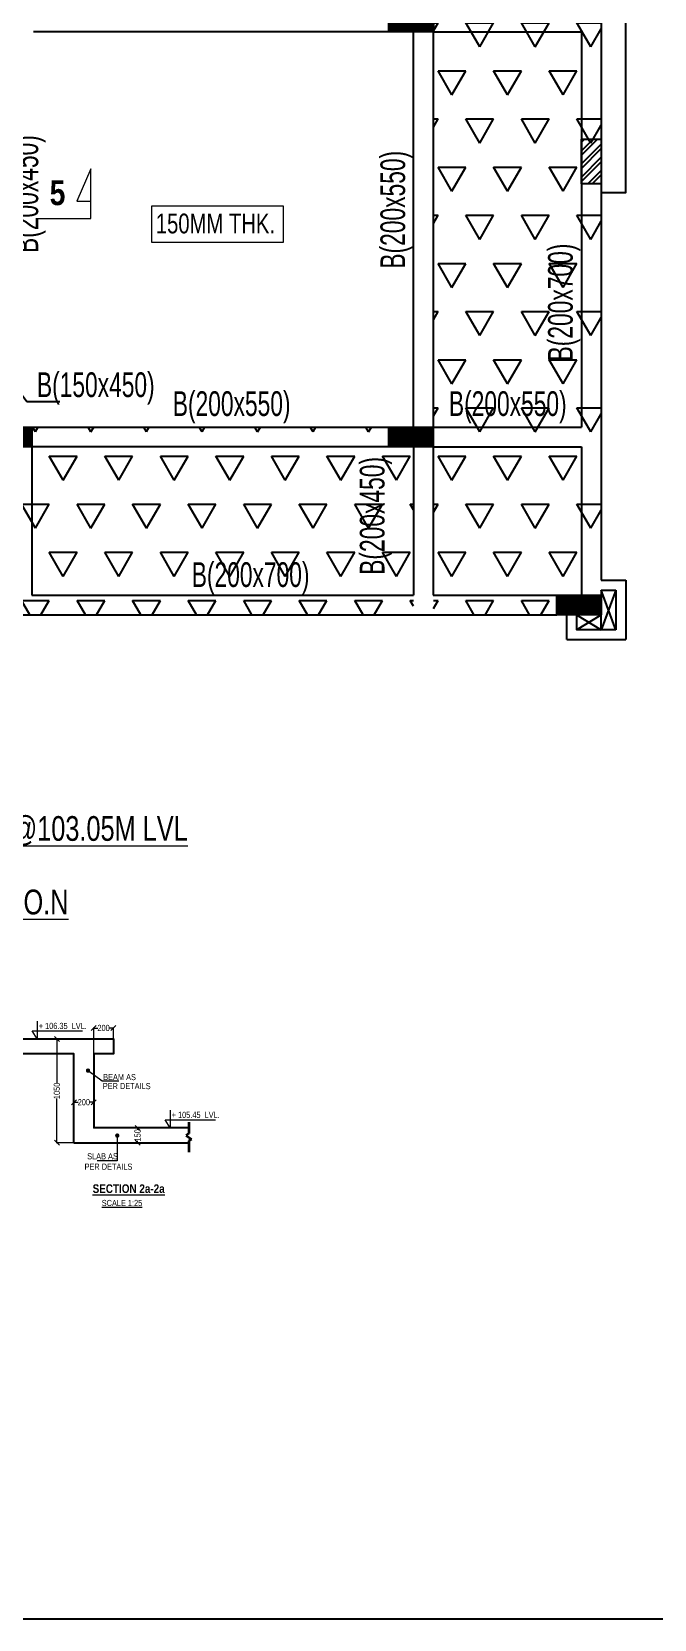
# Model space of a CAD drawing. Header units: millimetres. Extents: x 1798 to 243113, y 1193 to 150435.
# Drawn here: x 108842 to 115148, y 1193 to 17255 of the extents above; entities that cross this region are included whole.
import ezdxf

# ---------------------------------------------------------------- set-up
doc = ezdxf.new("R2010")
doc.units = ezdxf.units.MM
doc.linetypes.add('CONTINU', pattern=[0])
for name, color, linetype, lineweight in [('-S-TEXT', 6, 'Continuous', 0), ('A-DETL-____-MEDM', 7, 'Continuous', 30), ('LOW WALL', 6, 'Continuous', 20), ('S - BEAM TXT', 30, 'Continuous', 13), ('S - COL', 5, 'Continuous', 13), ('S - SEC CUT', 5, 'Continuous', 13), ('S - SLAB TXT', 2, 'Continuous', 13), ('S-BEAM', 7, 'Continuous', 9), ('SEC TEXT', 50, 'Continuous', 5), ('section symb', 5, 'Continuous', 0)]:
    doc.layers.add(name, color=color, linetype=linetype, lineweight=lineweight)
for name, color, linetype in [('A-WALL-PATT', 7, 'Continuous'), ('beam', 4, 'Continuous'), ('BEAM-1', 7, 'CONTINU'), ('column', 5, 'Continuous'), ('TEXT', 7, 'Continuous'), ('TOILET SUNK BY80', 240, 'Continuous')]:
    doc.layers.add(name, color=color, linetype=linetype)
doc.styles.add('ARIAL', font='arial.ttf')
doc.styles.add('GFC', font='ARIALN.TTF')
doc.styles.add('S - GRID TXT', font='ARIALNB.TTF')
doc.styles.add('sd', font='ARIALNB.TTF')
doc.styles.add('SED', font='ARIALN.TTF', dxfattribs={"height": 250})
doc.styles.add('SOBHA', font='swisscl.ttf')
doc.styles.add('sobha.sed', font='swisscl.ttf')
doc.dimstyles.new('GFC- 50', dxfattribs={"dimscale": 100, "dimtxt": 1, "dimasz": 0.6, "dimexe": 0.2, "dimexo": 0, "dimgap": 0.1, "dimtad": 1, "dimdec": 0, "dimzin": 1, "dimdsep": 46, "dimtxsty": 'GFC', "dimblk": 'OBLIQUE', "dimcen": 0, "dimclrd": 8, "dimclre": 8, "dimclrt": 6, "dimazin": 2, "dimtfac": 1, "dimtdec": 0, "dimtmove": 1, "dimatfit": 3, "dimfxl": 1, "dimtolj": 1, "dimlwd": -1, "dimlwe": 9, "dimarcsym": 0})
doc.dimstyles.new('S--25', dxfattribs={"dimscale": 25, "dimtxt": 2.5, "dimasz": 2, "dimexe": 0.25, "dimexo": 0.25, "dimgap": 0.1, "dimtad": 0, "dimdec": 0, "dimrnd": 0.0005, "dimzin": 0, "dimdsep": 46, "dimtxsty": 'SOBHA', "dimblk": 'OBLIQUE', "dimcen": 0.09, "dimclrd": 8, "dimclre": 8, "dimclrt": 6, "dimadec": 0, "dimazin": 0, "dimtfac": 1, "dimtdec": 0, "dimtofl": 0, "dimtmove": 0, "dimatfit": 3, "dimfxl": 0.18, "dimtolj": 1, "dimtzin": 0, "dimlwd": -1, "dimlwe": -1, "dimarcsym": 0})
doc.dimstyles.new('S-25', dxfattribs={"dimscale": 25, "dimtxt": 2.5, "dimasz": 2.5, "dimexe": 0.25, "dimexo": 0.25, "dimgap": 0.1, "dimtad": 0, "dimdec": 0, "dimrnd": 0.0005, "dimzin": 0, "dimdsep": 46, "dimtxsty": 'SOBHA', "dimblk": 'OBLIQUE', "dimcen": 0.09, "dimclrd": 8, "dimclre": 8, "dimclrt": 6, "dimadec": 0, "dimazin": 0, "dimtfac": 1, "dimtdec": 0, "dimtofl": 0, "dimtmove": 0, "dimatfit": 3, "dimfxl": 0.18, "dimtolj": 1, "dimtzin": 0, "dimlwd": -1, "dimlwe": -1, "dimarcsym": 0})
pattern_1 = [(60, (55722.9, 36101.3), (-281.25, 487.1393), [281.25, -281.25]), (120, (55722.9, 36101.3), (-562.5, 3e-07), [281.25, -281.25]), (0, (55582.28, 36344.86), (281.25, 487.1393), [281.25, -281.25])]

# ---------------------------------------------------------------- blocks, each defined once
blk = doc.blocks.new('_OBLIQUE')
at = {"color": 0, "linetype": 'ByBlock'}
blk.add_line((-0.5, -0.5), (0.5, 0.5), dxfattribs=at)
blk = doc.blocks.new('*D663')
at = {"layer": 'S - COL', "color": 8, "transparency": 16777216}
for p, q in [((109270, 6458), (109270, 6418)), ((109470, 6458), (109470, 6418)), ((109270, 6424), (109313, 6424)), ((109470, 6424), (109427, 6424))]:
    blk.add_line(p, q, dxfattribs=at)
at = {"layer": 'S - COL', "color": 8, "transparency": 16777216, "xscale": 50, "yscale": 50, "zscale": 50, "rotation": 180}
blk.add_blockref('_OBLIQUE', (109270, 6424), dxfattribs=at)
at = {"layer": 'S - COL', "color": 8, "transparency": 16777216, "xscale": 50, "yscale": 50, "zscale": 50}
blk.add_blockref('_OBLIQUE', (109470, 6424), dxfattribs=at)
at = {"layer": 'S - COL', "color": 6, "transparency": 16777216, "insert": (109370, 6424), "char_height": 62.5, "attachment_point": 5, "style": 'SOBHA'}
blk.add_mtext('\\A1;200', dxfattribs=at)
blk = doc.blocks.new('*D664')
at = {"layer": 'S - COL', "color": 8, "transparency": 16777216}
for p, q in [((109097, 7064), (109097, 6615)), ((109103, 7064), (109103, 7064)), ((109097, 6014), (109097, 6463)), ((109264, 6014), (109090, 6014))]:
    blk.add_line(p, q, dxfattribs=at)
at = {"layer": 'S - COL', "color": 8, "transparency": 16777216, "xscale": 50, "yscale": 50, "zscale": 50}
for p, rotation in [((109097, 7064), 90), ((109097, 6014), 270)]:
    blk.add_blockref('_OBLIQUE', p, dxfattribs=dict(at, rotation=rotation))
at = {"layer": 'S - COL', "color": 6, "transparency": 16777216, "insert": (109097, 6539), "char_height": 62.5, "attachment_point": 5, "rotation": 90, "style": 'SOBHA'}
blk.add_mtext('\\A1;1050', dxfattribs=at)
blk = doc.blocks.new('*D665')
at = {"layer": 'S - COL', "color": 8, "transparency": 16777216}
for p, q in [((109946, 6164), (109908, 6164)), ((109914, 6164), (109914, 6145)), ((109946, 6014), (109908, 6014)), ((109914, 6014), (109914, 6033))]:
    blk.add_line(p, q, dxfattribs=at)
at = {"layer": 'S - COL', "color": 8, "transparency": 16777216, "xscale": 50, "yscale": 50, "zscale": 50}
for p, rotation in [((109914, 6164), 90), ((109914, 6014), 270)]:
    blk.add_blockref('_OBLIQUE', p, dxfattribs=dict(at, rotation=rotation))
at = {"layer": 'S - COL', "color": 6, "transparency": 16777216, "insert": (109914, 6089), "char_height": 62.5, "attachment_point": 5, "rotation": 90, "style": 'SOBHA'}
blk.add_mtext('\\A1;150', dxfattribs=at)
blk = doc.blocks.new('*D666')
at = {"layer": 'S - COL', "color": 8, "transparency": 16777216}
for p, q in [((109470, 6920), (109470, 7181)), ((109470, 7175), (109513, 7175)), ((109670, 7175), (109627, 7175)), ((109670, 6920), (109670, 7181))]:
    blk.add_line(p, q, dxfattribs=at)
at = {"layer": 'S - COL', "color": 8, "transparency": 16777216, "xscale": 50, "yscale": 50, "zscale": 50, "rotation": 180}
blk.add_blockref('_OBLIQUE', (109470, 7175), dxfattribs=at)
at = {"layer": 'S - COL', "color": 8, "transparency": 16777216, "xscale": 50, "yscale": 50, "zscale": 50}
blk.add_blockref('_OBLIQUE', (109670, 7175), dxfattribs=at)
at = {"layer": 'S - COL', "color": 6, "transparency": 16777216, "insert": (109570, 7175), "char_height": 62.5, "attachment_point": 5, "style": 'SOBHA'}
blk.add_mtext('\\A1;200', dxfattribs=at)

msp = doc.modelspace()

# ---------------------------------------------------------------- hatches: boundary and pattern name
at = {"layer": 'A-WALL-PATT'}
h = msp.add_hatch(dxfattribs=at)
h.set_pattern_fill('ANSI31', color=8)
h.set_pattern_definition([(45, (174610.34326, 33089.17258), (-0.08838834765, 0.08838834765), [])])
h.paths.add_polyline_path([(112460.1, 17455.2), (112460.1, 17255.2), (112910.1, 17255.2), (112910.1, 17455.2)])
at = {"layer": 'A-WALL-PATT', "ltscale": 25}
h = msp.add_hatch(dxfattribs=at)
h.set_pattern_fill('ANSI32', color=8, scale=250, angle=180)
h.set_pattern_definition([(225, (51243.94, 36101.29), (66.29126, -66.29126), []), (225, (51199.74, 36101.29), (66.29126, -66.29126), [])])
h.paths.add_polyline_path([(114610.2, 15717.4), (114610.2, 16167.4), (114410.2, 16167.4), (114410.2, 15717.4)])
at = {"layer": 'A-WALL-PATT'}
h = msp.add_hatch(dxfattribs=at)
h.set_pattern_fill('ANSI31', color=8)
h.set_pattern_definition([(45, (170559.81631, 28889.17268), (-0.08838834765, 0.08838834765), [])])
h.paths.add_polyline_path([(108409.6, 13255.2), (108409.6, 13055.2), (108844.6, 13055.2), (108844.6, 13255.2)])
h = msp.add_hatch(dxfattribs=at)
h.set_pattern_fill('ANSI31', color=8)
h.set_pattern_definition([(45, (174609.81627, 28889.17268), (-0.08838834765, 0.08838834765), [])])
h.paths.add_polyline_path([(112459.6, 13255.2), (112459.6, 13055.2), (112909.6, 13055.2), (112909.6, 13255.2)])
h = msp.add_hatch(dxfattribs=at)
h.set_pattern_fill('ANSI31', color=8, angle=180)
h.set_pattern_definition([(225, (55722.90031, 36101.2897), (0.08838834765, -0.08838834765), [])])
h.paths.add_polyline_path([(114610.2, 11355.2), (114610.2, 11555.2), (114160.2, 11555.2), (114160.2, 11355.2)])
at = {"layer": 'TOILET SUNK BY80'}
h = msp.add_hatch(dxfattribs=at)
h.set_pattern_fill('TRIANG', color=8, scale=1500, style=0)
h.set_pattern_definition(pattern_1)
h.paths.add_polyline_path([(114610.1, 11360.8), (112910.1, 11349.5), (112910.1, 30883.8), (114609.5, 30895.2)])
h = msp.add_hatch(dxfattribs=at)
h.set_pattern_fill('TRIANG', color=8, scale=1500, style=0)
h.set_pattern_definition(pattern_1)
h.paths.add_polyline_path([(101108.5, 13255.2), (112708.5, 13255.2), (112709.6, 11355.2), (101109.6, 11355.2)])

# ---------------------------------------------------------------- linework, layer by layer
at = {"layer": 'A-DETL-____-MEDM', "color": 8, "lineweight": 35}
for p, q in [((110433.4, 6108.1), (110408, 6089.1)), ((110433.4, 6222.4), (110433.4, 6108.1)), ((110408, 6089.1), (110458.8, 6051)), ((110458.8, 6051), (110433.4, 6031.9)), ((110433.4, 6031.9), (110433.4, 5917.6))]:
    msp.add_line(p, q, dxfattribs=at)
at = {"layer": 'beam', "color": 4}
for p, q in [((114610.1, 20304.7), (114610.1, 12355.2)), ((112460.1, 17255.2), (108859.6, 17255.2)), ((112709.6, 13255.2, 223061.2), (112709.6, 17255.2, 342580.7)), ((112909.6, 17255.2, 342580.7), (112909.6, 13255.2, 223061.2)), ((112909.6, 17255.2, 342580.7), (114410.1, 17255.2, 103541.6)), ((114410.1, 17255.2), (114410.1, 13255.2)), ((114610.1, 15305.2), (114610.1, 11705.2)), ((108844.6, 13255.2), (112459.6, 13255.2)), ((112910.2, 13255.2), (114410.1, 13255.2)), ((112459.6, 13055.2), (108844.6, 13055.2, 119519.5)), ((108844.6, 13055.2, 119519.5), (108844.6, 11555.2)), ((112709.6, 13055.2, 0.1), (112709.6, 11555.2, -119519.5)), ((112909.6, 13055.2), (114410.1, 13055.2)), ((112909.6, 13055.2, 0.1), (112909.6, 11555.2, -119519.5)), ((114410.1, 13055.2), (114410.1, 11555.2)), ((114610.1, 11705.2), (114858.9, 11705.2)), ((114858.9, 11705.2), (114858.9, 11105.2)), ((108844.6, 11555.2), (112709.6, 11555.2, -119519.5)), ((112909.6, 11555.2, -119519.5), (114160.2, 11555.2)), ((106723.6, 11355.2), (114160.2, 11355.2)), ((114260.2, 11105.2), (114260.2, 11355.2)), ((114260.2, 11105.2), (114858.9, 11105.2))]:
    msp.add_line(p, q, dxfattribs=at)
at = {"layer": 'beam', "color": 8}
for p, q in [((114758.9, 11605.2), (114608.9, 11205.2)), ((114610.1, 11605.2), (114610.1, 11355.2)), ((114610.1, 11605.2), (114758.9, 11605.2)), ((114758.9, 11205.2), (114610.1, 11605.2)), ((114758.9, 11605.2), (114758.9, 11205.2)), ((114360.2, 11205.2), (114610.2, 11355.2)), ((114360.2, 11355.2), (114608.9, 11205.2)), ((114360.2, 11355.2), (114360.2, 11205.2)), ((114608.9, 11205.2), (114608.9, 11355.2)), ((114758.9, 11205.2), (114360.2, 11205.2))]:
    msp.add_line(p, q, dxfattribs=at)
at = {"layer": 'beam', "color": 4}
msp.add_lwpolyline([(201385.5, 1192.9), (1797.5, 1192.9), (1797.5, 42147.9), (201385.5, 42147.9)], close=True, dxfattribs=at)
at = {"layer": 'beam', "color": 2}
msp.add_lwpolyline([(114610.1, 15630.2), (114859.5, 15630.2), (114859.6, 20304.7)], dxfattribs=at)
at = {"layer": 'BEAM-1', "elevation": 0}
for points in [[(108582.8, 7063.9), (109270.2, 7063.9), (109670.2, 7063.9), (109670.2, 6913.9), (109470.2, 6913.9), (109470.2, 6163.9)], [(109270.2, 6013.9), (109270.2, 6913.9), (108582.8, 6913.9)]]:
    msp.add_lwpolyline(points, dxfattribs=at)
at = {"layer": 'BEAM-1'}
for points in [[(110433.4, 6163.9), (109470.2, 6163.9), (109470.2, 6163.9)], [(109270.2, 6013.9), (110433.4, 6013.9)]]:
    msp.add_lwpolyline(points, dxfattribs=at)
at = {"layer": 'column'}
for points in [[(112460.1, 17455.2), (112910.1, 17455.2), (112910.1, 17255.2), (112460.1, 17255.2)], [(114410.2, 15717.4), (114410.2, 16167.4), (114610.2, 16167.4), (114610.2, 15717.4)], [(112459.6, 13255.2), (112909.6, 13255.2), (112909.6, 13055.2), (112459.6, 13055.2)], [(114610.2, 11355.2), (114160.2, 11355.2), (114160.2, 11555.2), (114610.2, 11555.2)]]:
    msp.add_lwpolyline(points, close=True, dxfattribs=at)
at = {"layer": 'column', "elevation": 119519.5}
msp.add_lwpolyline([(108409.6, 13255.2), (108844.6, 13255.2), (108844.6, 13055.2), (108409.6, 13055.2)], close=True, dxfattribs=at)
at = {"layer": 'S - SEC CUT', "color": 9, "elevation": 0}
msp.add_lwpolyline([(108896.6, 7245.2), (108896.6, 7063.9), (108847.6, 7145.1), (109356.7, 7145.1)], dxfattribs=at)
at = {"layer": 'S - SEC CUT', "color": 9}
msp.add_lwpolyline([(110242.9, 6345.2), (110242.9, 6163.9), (110193.9, 6245.1), (110702.9, 6245.1)], dxfattribs=at)
at = {"layer": 'S - SLAB TXT', "color": 9}
msp.add_lwpolyline([(110053.8, 15127), (111392.4, 15127), (111392.4, 15491.5), (110053.8, 15491.5)], close=True, dxfattribs=at)
at = {"layer": 'section symb', "ltscale": 1000, "elevation": 239039.1}
msp.add_lwpolyline([(108884.5, 15364.9), (109439.8, 15364.9), (109439.8, 15869.8), (109300.5, 15541.7), (109439.8, 15541.7)], dxfattribs=at)

# ---------------------------------------------------------------- texts
at = {"layer": '-S-TEXT', "linetype": 'Continuous', "ltscale": 150000, "insert": (104878.9, 9318.9), "char_height": 250, "attachment_point": 1, "style": 'ARIAL'}
msp.add_mtext_dynamic_manual_height_columns('{\\fSwis721 LtCn BT|b0|i0|c0|p34;\\LFIRST FLOOR FRAMING PLAN @103.05M LVL}', width=7736.464, gutter_width=250, heights=[0], dxfattribs=at)
at = {"layer": '-S-TEXT', "linetype": 'Continuous', "ltscale": 150000, "insert": (105468.9, 8575), "char_height": 250, "width": 3743.653, "attachment_point": 1, "style": 'ARIAL'}
msp.add_mtext('{\\fSwis721 LtCn BT|b0|i0|c0|p34;\\W1;\\LALL SLABS ARE 125THK U.O.N}', dxfattribs=at)
at = {"layer": 'LOW WALL', "color": 7, "insert": (111357, 5372.5, 259914.1), "char_height": 62.5, "width": 1805.445, "attachment_point": 9, "style": 'sobha.sed'}
msp.add_mtext('\\pxql;{\\LSCALE 1:25}', dxfattribs=at)
at = {"layer": 'S - BEAM TXT', "char_height": 250, "attachment_point": 8, "rotation": 90, "style": 'S - GRID TXT'}
for s, insert in [('{\\fSwis721 LtCn BT|b0|i0|c0|p34;\\W0.9;B(200x450)}', (108983.1, 15612.6, -214365.3)), ('{\\fSwis721 LtCn BT|b0|i0|c0|p34;\\W0.9;B(200x550)}', (112699.3, 15454.1, -214365.3)), ('{\\fSwis721 LtCn BT|b0|i0|c0|p34;\\W0.9;B(200x700)}', (114397, 14515.3, -94845.8)), ('{\\fSwis721 LtCn BT|b0|i0|c0|p34;\\W0.9;B(200x450)}', (112490.4, 12356.6, -214365.3))]:
    msp.add_mtext(s, dxfattribs=dict(at, insert=insert))
at = {"layer": 'S - BEAM TXT', "char_height": 250, "attachment_point": 8, "style": 'S - GRID TXT'}
for s, insert in [('{\\fSwis721 LtCn BT|b0|i0|c0|p34;\\W0.9;B(150x450)}', (109491.2, 13483.5)), ('{\\fSwis721 LtCn BT|b0|i0|c0|p34;\\W0.9;B(200x550)}', (110867.2, 13292.3, -94845.8)), ('{\\fSwis721 LtCn BT|b0|i0|c0|p34;\\W0.9;B(200x550)}', (113663.8, 13292.3, -94845.8)), ('{\\fSwis721 LtCn BT|b0|i0|c0|p34;\\W0.9;B(200x700)}', (111059.2, 11562.3, -94845.8))]:
    msp.add_mtext(s, dxfattribs=dict(at, insert=insert))
at = {"layer": 'S - SEC CUT', "color": 4, "char_height": 62.5, "width": 499.107, "attachment_point": 1, "style": 'SED'}
for s, insert in [('+ 106.35  LVL.', (108913.5, 7227.3, 0)), ('+ 105.45  LVL.', (110259.7, 6327.3))]:
    msp.add_mtext(s, dxfattribs=dict(at, insert=insert))
at = {"layer": 'S - SLAB TXT', "linetype": 'Continuous', "ltscale": 150000, "insert": (110099.1, 15415.1), "char_height": 200, "width": 1287.966, "attachment_point": 1, "rotation": 0.01072, "style": 'SOBHA'}
msp.add_mtext('150MM THK.', dxfattribs=at)
at = {"layer": 'SEC TEXT', "color": 2, "linetype": 'Continuous', "style": 'sd'}
msp.add_text('5', height=250, rotation=0.01064, dxfattribs=at).set_placement((109023.9, 15500.6, 239039.1))
at = {"layer": 'SEC TEXT', "color": 1, "linetype": 'ByBlock', "insert": (109459.2, 5593.5, 259914.1), "char_height": 87.5, "width": 1682.513, "attachment_point": 1, "rotation": 0.01072, "style": 'sd'}
msp.add_mtext('{\\LSECTION 2a-2a}', dxfattribs=at)
at = {"layer": 'TEXT', "style": 'sobha.sed'}
for s, p in [('PER DETAILS', (109561.9, 6556.4)), ('BEAM AS', (109566.1, 6647.6)), ('PER DETAILS', (109377.3, 5740.7)), (' SLAB AS', (109383.2, 5846.1))]:
    msp.add_text(s, height=62.5, dxfattribs=at).set_placement(p)

# ---------------------------------------------------------------- dimensions: what is measured, and where the dimension line sits
at = {"layer": 'S - COL'}
for base, p1, p2, picture, middle in [((109096.6, 7063.9), (109270.2, 6013.9), (109096.6, 7063.9), '*D664', (109096.6, 6538.9)), ((109914.1, 6013.9), (109951.8, 6163.9), (109951.8, 6013.9), '*D665', (109914.1, 6088.9))]:
    dim = msp.add_linear_dim(base=base, p1=p1, p2=p2, angle=90, dimstyle='S--25', dxfattribs=at)
    dim.commit()
    dim.dimension.update_dxf_attribs({"geometry": picture, "text_midpoint": middle})
for base, p1, p2, picture, middle in [((109670.2, 7174.9), (109470.2, 6913.9, 0), (109670.2, 6913.9, 0), '*D666', (109570.2, 7174.9)), ((109470.2, 6424.4), (109270.2, 6463.9, 0), (109470.2, 6463.9, 0), '*D663', (109370.2, 6424.4))]:
    dim = msp.add_linear_dim(base=base, p1=p1, p2=p2, dimstyle='S--25', dxfattribs=at)
    dim.commit()
    dim.dimension.update_dxf_attribs({"geometry": picture, "text_midpoint": middle})

# ---------------------------------------------------------------- leaders
at = {"layer": 'beam', "color": 2}
msp.add_leader([(108254.2, 14238.4), (108793.4, 13515.7), (109126.3, 13515.7)], dimstyle='GFC- 50', override={"dimasz": 1, "dimgap": 0.1, "dimtad": 0}, dxfattribs=at)
at = {"layer": 'S-BEAM'}
for points in [[(109412.2, 6743.8), (109555.2, 6638.9), (109724.9, 6638.9)], [(109708.9, 6086.4), (109708.9, 5829.5), (109505.5, 5829.5)]]:
    msp.add_leader(points, dimstyle='S-25', override={"dimasz": 1.75, "dimldrblk": 'Dot'}, dxfattribs=at)

doc.saveas('drawing.dxf')
